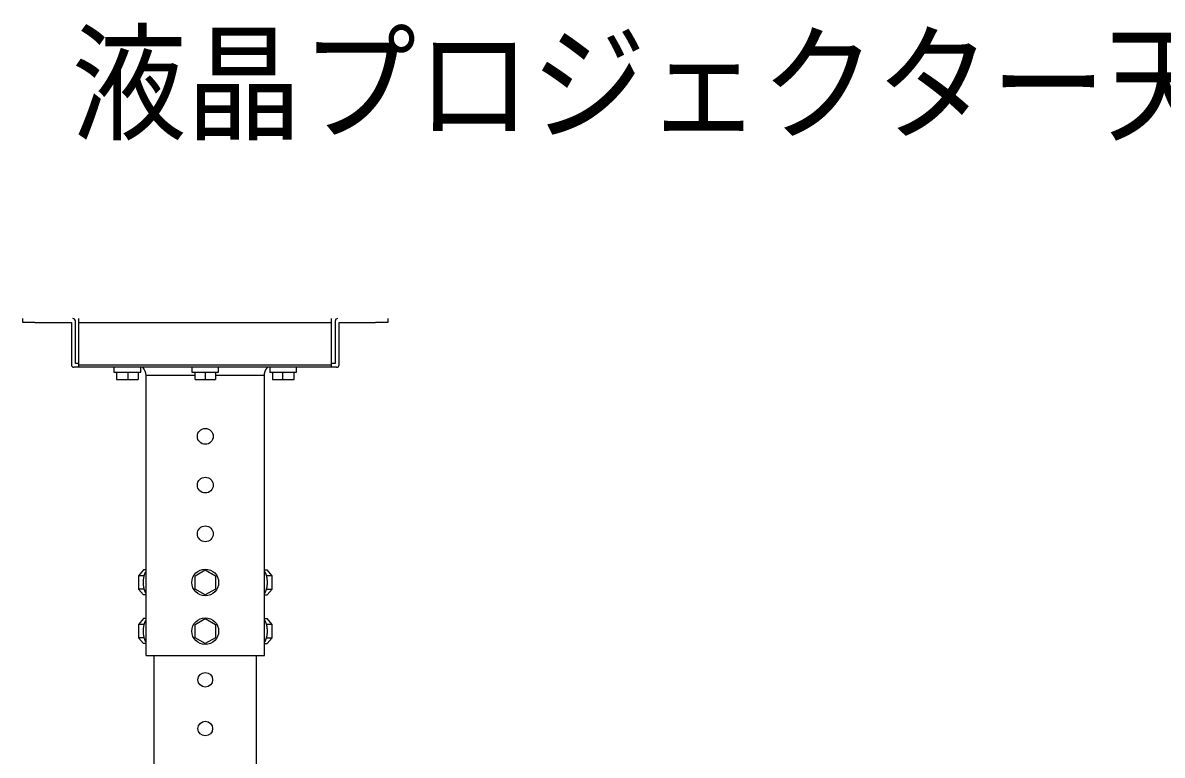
# Model space of a CAD drawing. Units: millimetres, scale not verified. Extents: x -63 to 63, y -57 to 57.
# Drawn here: x -37.5 to 9.33, y 27.24 to 57.33 of the extents above; entities that cross this region are included whole.
import ezdxf
from ezdxf.enums import TextEntityAlignment as Align

# ---------------------------------------------------------------- set-up
doc = ezdxf.new("R2010")
doc.units = ezdxf.units.MM
doc.header["$LTSCALE"] = 0.190236
doc.layers.add('0-1_GAIKEI', color=1, linetype='Continuous')
doc.layers.add('0-2_MOJI1', color=2, linetype='Continuous')
doc.styles.add('ＭＳ ゴシック', font='')
doc.styles.get('ＭＳ ゴシック').set_extended_font_data('MS Gothic')

msp = doc.modelspace()

# ---------------------------------------------------------------- linework, layer by layer
at = {"layer": '0-1_GAIKEI', "color": 7}
for p, q in [((-37.4995, 45.0171), (-37.4995, 45.1771)), ((-36.9995, 45.0171), (-37.4995, 45.0171)), ((-36.9995, 45.0171), (-35.4995, 45.0171)), ((-35.4995, 45.0171), (-35.4995, 43.2771)), ((-35.3395, 43.3371), (-35.3395, 45.0771)), ((-24.6594, 45.0771), (-24.6594, 43.3371)), ((-24.4994, 45.0171), (-22.9994, 45.0171)), ((-24.4994, 43.2771), (-24.4994, 45.0171)), ((-24.5994, 43.1771), (-35.3995, 43.1771)), ((-35.1895, 43.3371), (-35.3395, 43.3371)), ((-24.6594, 43.3371), (-24.8094, 43.3371)), ((-32.4295, 31.337), (-32.4295, 42.8371)), ((-27.5695, 31.337), (-27.5695, 42.8371)), ((-32.4295, 31.337), (-27.5695, 31.337)), ((-32.0995, 13.6369), (-32.0995, 31.337)), ((-27.8995, 13.6369), (-27.8995, 31.337))]:
    msp.add_line(p, q, dxfattribs=at)
at = {"layer": '0-1_GAIKEI'}
for p, q in [((-35.1895, 43.1771), (-35.1895, 45.1771)), ((-35.1895, 45.0171), (-24.8094, 45.0171)), ((-24.8094, 43.1771), (-24.8094, 45.1771)), ((-35.1895, 43.2771), (-24.8094, 43.2771)), ((-33.7538, 43.1771), (-33.7538, 42.9771)), ((-32.6538, 42.9771), (-32.6538, 43.1771)), ((-30.5495, 43.1771), (-30.5495, 42.9771)), ((-29.4495, 42.9771), (-29.4495, 43.1771)), ((-27.3452, 43.1771), (-27.3452, 42.9771)), ((-26.2452, 42.9771), (-26.2452, 43.1771)), ((-33.7538, 42.9771), (-32.6538, 42.9771)), ((-33.6487, 42.9771), (-33.6487, 42.6771)), ((-33.6487, 42.6771), (-33.1788, 42.6771)), ((-32.7587, 42.9771), (-32.7587, 42.6771)), ((-30.4193, 42.8371), (-32.4295, 42.8371)), ((-30.5495, 42.9771), (-29.9995, 42.9771)), ((-30.4193, 42.6771), (-30.4193, 42.9771)), ((-29.9995, 42.9771), (-29.4495, 42.9771)), ((-29.9995, 42.9771), (-29.9995, 42.6771)), ((-29.5795, 42.9771), (-29.5795, 42.6771)), ((-27.5695, 42.8371), (-29.5795, 42.8371)), ((-27.3452, 42.9771), (-26.2452, 42.9771)), ((-27.2402, 42.9771), (-27.2402, 42.6771)), ((-27.2402, 42.6771), (-26.8204, 42.6771)), ((-26.3501, 42.6771), (-26.3501, 42.9771)), ((-32.5387, 34.8508), (-32.7488, 34.6083)), ((-32.4295, 34.8508), (-32.5388, 34.8508)), ((-30.4193, 34.6085), (-29.9995, 34.8508)), ((-29.9995, 34.8508), (-29.5795, 34.6083)), ((-27.5695, 34.8508), (-27.4602, 34.8508)), ((-27.2503, 34.6085), (-27.4602, 34.8508)), ((-30.4193, 34.0655), (-30.4193, 34.6085)), ((-29.5795, 34.6083), (-29.5795, 34.0657)), ((-32.5182, 34.0657), (-32.7488, 34.0657)), ((-32.7487, 34.0657), (-32.5387, 33.8231)), ((-32.4295, 33.8231), (-32.5388, 33.8231)), ((-29.9995, 33.8231), (-30.4193, 34.0655)), ((-29.5795, 34.0657), (-29.9995, 33.8231)), ((-27.5695, 33.8231), (-27.4602, 33.8231)), ((-27.4602, 33.8231), (-27.2503, 34.0655)), ((-32.5388, 32.8508), (-32.7487, 32.6083)), ((-32.4295, 32.8508), (-32.5388, 32.8508)), ((-30.4193, 32.6085), (-29.9995, 32.8508)), ((-29.9995, 32.8508), (-29.5795, 32.6083)), ((-27.5695, 32.8508), (-27.4602, 32.8508)), ((-27.2503, 32.6085), (-27.4602, 32.8508)), ((-30.4193, 32.0655), (-30.4193, 32.6085)), ((-29.5795, 32.6083), (-29.5795, 32.0657)), ((-32.5182, 32.0657), (-32.7488, 32.0657)), ((-32.7488, 32.0657), (-32.5388, 31.8231)), ((-29.9995, 31.8231), (-30.4193, 32.0655)), ((-29.5795, 32.0657), (-29.9995, 31.8231)), ((-27.4602, 31.8231), (-27.2503, 32.0655)), ((-32.4295, 31.8231), (-32.5388, 31.8231)), ((-27.5695, 31.8231), (-27.4602, 31.8231))]:
    msp.add_line(p, q, dxfattribs=at)
at = {"layer": '0-1_GAIKEI', "color": 7}
for points in [[(-22.4994, 45.1771), (-22.4994, 45.0171), (-22.9994, 45.0171)], [(-27.5695, 42.8371), (-27.5694, 42.8445), (-27.5692, 42.852), (-27.5689, 42.8594), (-27.5685, 42.8669), (-27.568, 42.8743), (-27.5673, 42.8818), (-27.5666, 42.8892), (-27.5657, 42.8967), (-27.5647, 42.9041), (-27.5636, 42.9115), (-27.5624, 42.9189), (-27.561, 42.9262), (-27.5596, 42.9336), (-27.558, 42.9409), (-27.5564, 42.9482), (-27.5546, 42.9555), (-27.5527, 42.9628), (-27.5507, 42.9701), (-27.5486, 42.9773), (-27.5464, 42.9844), (-27.5441, 42.9916), (-27.5417, 42.9987), (-27.5391, 43.0058), (-27.5365, 43.0128), (-27.5338, 43.0199), (-27.5309, 43.0268), (-27.528, 43.0337), (-27.5249, 43.0406), (-27.5218, 43.0475), (-27.5185, 43.0542), (-27.5152, 43.061), (-27.5117, 43.0677), (-27.5082, 43.0743), (-27.5046, 43.0809), (-27.5008, 43.0874), (-27.497, 43.0938), (-27.4931, 43.1002), (-27.489, 43.1066), (-27.4849, 43.1128)], [(-27.4849, 43.1128), (-27.4807, 43.119), (-27.4764, 43.1252), (-27.472, 43.1313), (-27.4676, 43.1372), (-27.463, 43.1432), (-27.4583, 43.149), (-27.4536, 43.1548), (-27.4487, 43.1605), (-27.4438, 43.1661), (-27.4388, 43.1716), (-27.4337, 43.1771)]]:
    msp.add_lwpolyline(points, dxfattribs=at)
at = {"layer": '0-1_GAIKEI'}
for points in [[(-33.1788, 42.9771), (-33.1788, 42.6771), (-32.7587, 42.6771)], [(-30.4193, 42.6771), (-29.9995, 42.6771), (-29.5795, 42.6771)], [(-26.8204, 42.9771), (-26.8204, 42.6771), (-26.3501, 42.6771)], [(-32.4295, 34.7973), (-32.439, 34.7844), (-32.448, 34.7712), (-32.4566, 34.7577), (-32.4647, 34.7439), (-32.4723, 34.7299), (-32.4796, 34.7156), (-32.4864, 34.7011), (-32.4928, 34.6864), (-32.4988, 34.6714), (-32.5045, 34.6563), (-32.5097, 34.6409), (-32.5146, 34.6254), (-32.5192, 34.6098), (-32.5234, 34.594), (-32.5273, 34.5782), (-32.5309, 34.5622), (-32.5342, 34.5461), (-32.5372, 34.5299), (-32.5399, 34.5137), (-32.5424, 34.4974), (-32.5446, 34.4811), (-32.5465, 34.4648), (-32.5483, 34.4485), (-32.5498, 34.4322), (-32.551, 34.4159), (-32.5521, 34.3997), (-32.5529, 34.3834), (-32.5536, 34.3672), (-32.5539, 34.351), (-32.5541, 34.3349), (-32.554, 34.3187), (-32.5537, 34.3026), (-32.5531, 34.2865), (-32.5523, 34.2705), (-32.5512, 34.2545), (-32.5499, 34.2385), (-32.5483, 34.2225), (-32.5465, 34.2066), (-32.5444, 34.1907)], [(-27.4543, 34.4811), (-27.4565, 34.4974), (-27.459, 34.5137), (-27.4617, 34.5299), (-27.4647, 34.5461), (-27.468, 34.5622), (-27.4716, 34.5782), (-27.4755, 34.594), (-27.4797, 34.6098), (-27.4843, 34.6254), (-27.4892, 34.6409), (-27.4945, 34.6563), (-27.5001, 34.6714), (-27.5062, 34.6864), (-27.5126, 34.7011), (-27.5194, 34.7156), (-27.5266, 34.7299), (-27.5343, 34.7439), (-27.5424, 34.7577), (-27.551, 34.7712), (-27.56, 34.7844), (-27.5695, 34.7973)], [(-32.5182, 34.6083), (-32.7488, 34.6083), (-32.7488, 34.0657)], [(-32.5444, 34.1907), (-32.5421, 34.1749), (-32.5395, 34.1591), (-32.5366, 34.1434), (-32.5334, 34.1276), (-32.53, 34.112), (-32.5263, 34.0963), (-32.5223, 34.0807), (-32.518, 34.0652), (-32.5134, 34.0497), (-32.5086, 34.0343), (-32.5034, 34.019), (-32.4978, 34.0037), (-32.4919, 33.9887), (-32.4857, 33.9738), (-32.479, 33.9591), (-32.4719, 33.9447), (-32.4644, 33.9305), (-32.4564, 33.9165), (-32.4479, 33.9029), (-32.439, 33.8897), (-32.4295, 33.8767), (-32.4295, 33.8767)], [(-27.5695, 33.8767), (-27.56, 33.8897), (-27.551, 33.9029), (-27.5426, 33.9165), (-27.5346, 33.9305), (-27.5271, 33.9447), (-27.52, 33.9591), (-27.5133, 33.9738), (-27.507, 33.9887), (-27.5011, 34.0037), (-27.4956, 34.0189), (-27.4904, 34.0343), (-27.4855, 34.0497), (-27.4809, 34.0652), (-27.4766, 34.0807), (-27.4726, 34.0963), (-27.4689, 34.112), (-27.4655, 34.1276), (-27.4623, 34.1433), (-27.4595, 34.1591), (-27.4568, 34.1749), (-27.4545, 34.1907), (-27.4524, 34.2066), (-27.4506, 34.2225), (-27.449, 34.2385), (-27.4477, 34.2545), (-27.4466, 34.2705), (-27.4458, 34.2865), (-27.4453, 34.3026), (-27.4449, 34.3187), (-27.4448, 34.3349), (-27.445, 34.351), (-27.4454, 34.3672), (-27.446, 34.3834), (-27.4468, 34.3997), (-27.4479, 34.4159), (-27.4492, 34.4322), (-27.4507, 34.4485), (-27.4524, 34.4648), (-27.4543, 34.4811)], [(-27.4808, 34.0655), (-27.2503, 34.0655), (-27.2503, 34.6085), (-27.4808, 34.6085)], [(-32.4295, 32.7973), (-32.439, 32.7844), (-32.448, 32.7712), (-32.4566, 32.7577), (-32.4647, 32.7439), (-32.4723, 32.7299), (-32.4796, 32.7156), (-32.4864, 32.7011), (-32.4928, 32.6863), (-32.4988, 32.6714), (-32.5045, 32.6562), (-32.5097, 32.6409), (-32.5146, 32.6254), (-32.5192, 32.6098), (-32.5234, 32.594), (-32.5273, 32.5781), (-32.5309, 32.5622), (-32.5342, 32.5461), (-32.5372, 32.5299), (-32.5399, 32.5137), (-32.5424, 32.4974), (-32.5446, 32.4811), (-32.5465, 32.4648), (-32.5483, 32.4485), (-32.5498, 32.4322), (-32.551, 32.4159), (-32.5521, 32.3996), (-32.5529, 32.3834), (-32.5536, 32.3672), (-32.5539, 32.351), (-32.5541, 32.3348), (-32.554, 32.3187), (-32.5537, 32.3026), (-32.5531, 32.2865), (-32.5523, 32.2705), (-32.5512, 32.2545), (-32.5499, 32.2385), (-32.5483, 32.2225), (-32.5465, 32.2066), (-32.5444, 32.1907)], [(-27.4543, 32.4811), (-27.4565, 32.4974), (-27.459, 32.5137), (-27.4617, 32.5299), (-27.4647, 32.5461), (-27.468, 32.5622), (-27.4716, 32.5781), (-27.4755, 32.594), (-27.4797, 32.6098), (-27.4843, 32.6254), (-27.4892, 32.6409), (-27.4945, 32.6562), (-27.5001, 32.6714), (-27.5062, 32.6863), (-27.5126, 32.7011), (-27.5194, 32.7156), (-27.5266, 32.7299), (-27.5343, 32.7439), (-27.5424, 32.7577), (-27.551, 32.7712), (-27.56, 32.7844), (-27.5695, 32.7973)], [(-32.5182, 32.6083), (-32.7488, 32.6083), (-32.7488, 32.0657)], [(-27.5695, 31.8767), (-27.56, 31.8896), (-27.551, 31.9029), (-27.5426, 31.9165), (-27.5346, 31.9304), (-27.5271, 31.9446), (-27.52, 31.9591), (-27.5133, 31.9738), (-27.507, 31.9887), (-27.5011, 32.0037), (-27.4956, 32.0189), (-27.4904, 32.0343), (-27.4855, 32.0497), (-27.4809, 32.0652), (-27.4766, 32.0807), (-27.4726, 32.0963), (-27.4689, 32.1119), (-27.4655, 32.1276), (-27.4623, 32.1433), (-27.4595, 32.1591), (-27.4568, 32.1749), (-27.4545, 32.1907), (-27.4524, 32.2066), (-27.4506, 32.2225), (-27.449, 32.2385), (-27.4477, 32.2544), (-27.4466, 32.2705), (-27.4458, 32.2865), (-27.4453, 32.3026), (-27.4449, 32.3187), (-27.4448, 32.3348), (-27.445, 32.351), (-27.4454, 32.3672), (-27.446, 32.3834), (-27.4468, 32.3996), (-27.4479, 32.4159), (-27.4492, 32.4322), (-27.4507, 32.4485), (-27.4524, 32.4648), (-27.4543, 32.4811)], [(-27.4808, 32.0655), (-27.2503, 32.0655), (-27.2503, 32.6085), (-27.4808, 32.6085)], [(-32.5444, 32.1907), (-32.5421, 32.1749), (-32.5395, 32.1591), (-32.5366, 32.1433), (-32.5334, 32.1276), (-32.53, 32.1119), (-32.5263, 32.0963), (-32.5223, 32.0807), (-32.518, 32.0652), (-32.5134, 32.0497), (-32.5086, 32.0343), (-32.5034, 32.0189), (-32.4978, 32.0037), (-32.4919, 31.9887), (-32.4857, 31.9738), (-32.479, 31.9591), (-32.4719, 31.9446), (-32.4644, 31.9304), (-32.4564, 31.9165), (-32.4479, 31.9029), (-32.439, 31.8896), (-32.4295, 31.8767)]]:
    msp.add_lwpolyline(points, dxfattribs=at)
for centre, radius in [((-29.9995, 40.3371), 0.325), ((-29.9995, 38.3371), 0.325), ((-29.9995, 36.337), 0.325), ((-29.9995, 34.337), 0.55), ((-29.9995, 32.337), 0.55), ((-29.9995, 30.337), 0.3), ((-29.9995, 28.337), 0.3)]:
    msp.add_circle(centre, radius, dxfattribs=at)
at = {"layer": '0-1_GAIKEI', "color": 7}
for centre, radius, start, end in [((-35.4395, 45.0771), 0.1, 0, 89.99998), ((-24.5594, 45.0771), 0.1, 89.99998, 179.99996), ((-35.3995, 43.2771), 0.1, 179.99996, 270), ((-32.9295, 42.8371), 0.5, 0, 43.18982), ((-24.5994, 43.2771), 0.1, 270, 359.99998)]:
    msp.add_arc(centre, radius, start, end, dxfattribs=at)

# ---------------------------------------------------------------- texts
at = {"layer": '0-2_MOJI1', "style": 'ＭＳ ゴシック', "width": 0.9}
msp.add_text('液晶プロジェクター天吊り金具付', height=3.848, dxfattribs=at).set_placement((-35.5001, 51.7599), align=Align.BOTTOM_LEFT)

doc.saveas('drawing.dxf')
